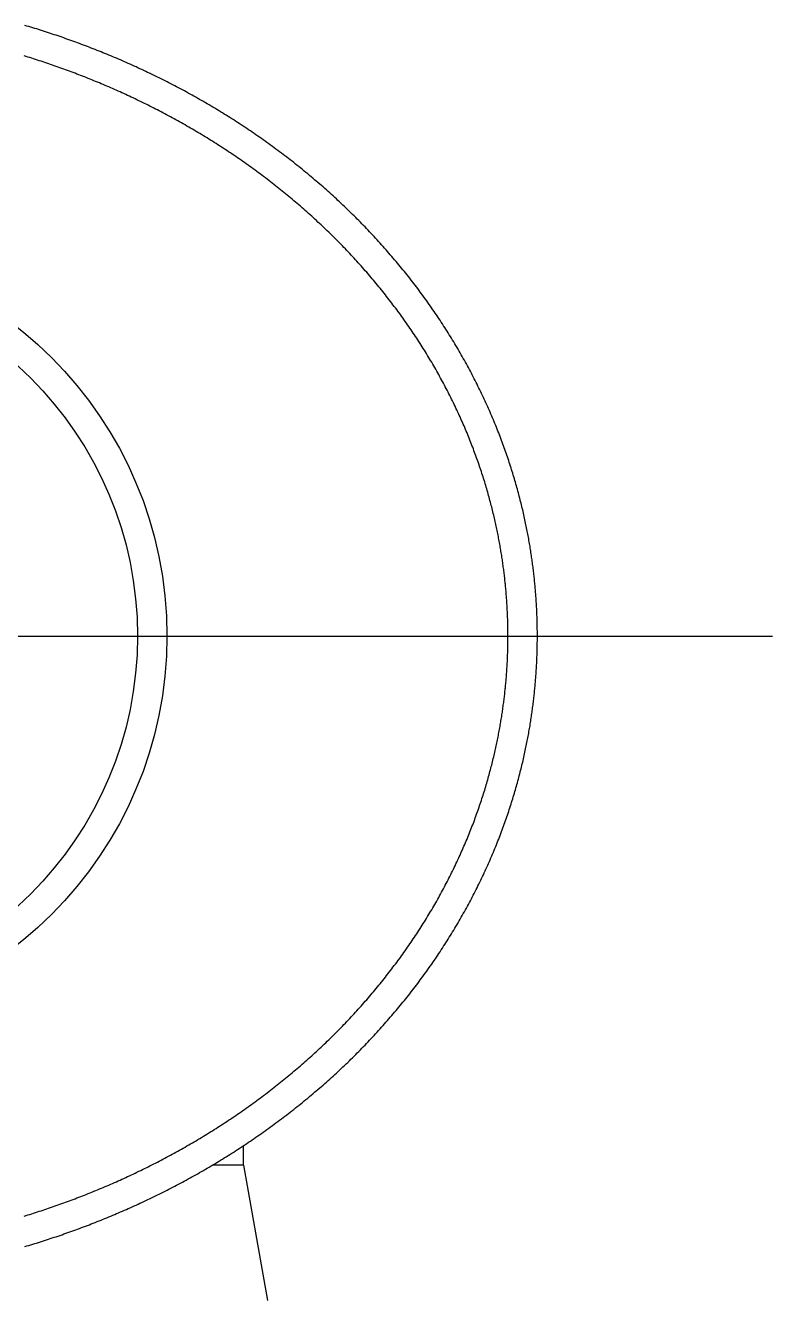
# Model space of a CAD drawing. Extents: x -10.3 to 48.9, y -18.9 to 23.3.
# Drawn here: x 42.57 to 48.92, y 10.07 to 20.89 of the extents above; entities that cross this region are included whole.
import ezdxf

# ---------------------------------------------------------------- set-up
doc = ezdxf.new("R2010")
doc.units = 0
doc.linetypes.add('CENTER', pattern=[50.8, 31.75, -6.35, 6.35, -6.35])
doc.layers.get('0').update_dxf_attribs({"linetype": 'CONTINUOUS'})
doc.layers.add('CENTER', color=1, linetype='CENTER')

msp = doc.modelspace()

# ---------------------------------------------------------------- linework, layer by layer
at = {"color": 7, "linetype": 'CONTINUOUS'}
for q in [(44.419786, 11.364752), (44.157023, 11.2), (44.625632, 10.047263)]:
    msp.add_line((44.419786, 11.2), q, dxfattribs=at)
at = {"color": 7}
for points in [[(46.9198, 15.7, 0), (46.9198, 15.7109, 0), (46.9197, 15.7219, 0), (46.9197, 15.7328, 0), (46.9196, 15.7438, 0), (46.9195, 15.7548, 0), (46.9193, 15.7658, 0), (46.9192, 15.7768, 0), (46.919, 15.7878, 0), (46.9188, 15.7989, 0), (46.9185, 15.8099, 0), (46.9183, 15.821, 0), (46.918, 15.8321, 0), (46.9177, 15.8432, 0), (46.9173, 15.8544, 0), (46.9169, 15.8655, 0), (46.9165, 15.8767, 0), (46.9161, 15.8879, 0), (46.9156, 15.8991, 0), (46.9151, 15.9104, 0), (46.9146, 15.9216, 0), (46.9141, 15.9329, 0), (46.9135, 15.9442, 0), (46.9129, 15.9556, 0), (46.9123, 15.9669, 0), (46.9116, 15.9783, 0), (46.9109, 15.9897, 0), (46.9102, 16.0011, 0), (46.9094, 16.0126, 0), (46.9086, 16.0241, 0), (46.9078, 16.0356, 0), (46.907, 16.0472, 0), (46.9061, 16.0588, 0), (46.9052, 16.0704, 0), (46.9042, 16.082, 0), (46.9032, 16.0937, 0), (46.9022, 16.1054, 0), (46.9012, 16.1171, 0), (46.9001, 16.1289, 0), (46.899, 16.1407, 0), (46.8978, 16.1525, 0), (46.8966, 16.1644, 0), (46.8954, 16.1763, 0), (46.8942, 16.1882, 0), (46.8929, 16.2002, 0), (46.8916, 16.2122, 0), (46.8902, 16.2242, 0), (46.8888, 16.2363, 0), (46.8874, 16.2484, 0), (46.8859, 16.2606, 0), (46.8844, 16.2728, 0), (46.8829, 16.285, 0), (46.8813, 16.2973, 0), (46.8797, 16.3096, 0), (46.8781, 16.322, 0), (46.8764, 16.3344, 0), (46.8747, 16.3469, 0), (46.8729, 16.3593, 0), (46.8711, 16.3719, 0), (46.8693, 16.3845, 0), (46.8674, 16.3971, 0), (46.8654, 16.4098, 0), (46.8635, 16.4225, 0), (46.8615, 16.4353, 0), (46.8594, 16.4481, 0), (46.8573, 16.461, 0), (46.8551, 16.4739, 0), (46.8529, 16.4869, 0), (46.8507, 16.4999, 0), (46.8484, 16.513, 0), (46.8461, 16.5261, 0), (46.8437, 16.5393, 0), (46.8412, 16.5525, 0), (46.8388, 16.5658, 0), (46.8362, 16.5792, 0), (46.8336, 16.5926, 0), (46.831, 16.606, 0), (46.8283, 16.6196, 0), (46.8256, 16.6331, 0), (46.8228, 16.6468, 0), (46.8199, 16.6605, 0), (46.817, 16.6743, 0), (46.814, 16.6881, 0), (46.811, 16.702, 0), (46.8079, 16.716, 0), (46.8048, 16.73, 0), (46.8016, 16.7441, 0), (46.7983, 16.7582, 0), (46.795, 16.7724, 0), (46.7916, 16.7867, 0), (46.7882, 16.8011, 0), (46.7847, 16.8155, 0), (46.7811, 16.8299, 0), (46.7775, 16.8444, 0), (46.7738, 16.859, 0), (46.7701, 16.8736, 0), (46.7663, 16.8883, 0), (46.7624, 16.903, 0), (46.7585, 16.9178, 0), (46.7544, 16.9326, 0), (46.7504, 16.9475, 0), (46.7462, 16.9624, 0), (46.742, 16.9774, 0), (46.7378, 16.9924, 0), (46.7334, 17.0075, 0), (46.729, 17.0226, 0), (46.7246, 17.0378, 0), (46.72, 17.053, 0), (46.7154, 17.0682, 0), (46.7108, 17.0835, 0), (46.706, 17.0988, 0), (46.7012, 17.1142, 0), (46.6964, 17.1296, 0), (46.6914, 17.145, 0), (46.6864, 17.1605, 0), (46.6813, 17.176, 0), (46.6762, 17.1915, 0), (46.671, 17.207, 0), (46.6657, 17.2226, 0), (46.6603, 17.2382, 0), (46.6549, 17.2539, 0), (46.6494, 17.2695, 0), (46.6439, 17.2852, 0), (46.6383, 17.3009, 0), (46.6326, 17.3167, 0), (46.6268, 17.3324, 0), (46.621, 17.3482, 0), (46.6151, 17.364, 0), (46.6091, 17.3798, 0), (46.6031, 17.3956, 0), (46.597, 17.4115, 0), (46.5909, 17.4273, 0), (46.5846, 17.4432, 0), (46.5783, 17.4591, 0), (46.572, 17.475, 0), (46.5655, 17.4909, 0), (46.559, 17.5068, 0), (46.5525, 17.5227, 0), (46.5458, 17.5386, 0), (46.5391, 17.5546, 0), (46.5323, 17.5705, 0), (46.5255, 17.5864, 0), (46.5186, 17.6024, 0), (46.5116, 17.6183, 0), (46.5046, 17.6342, 0), (46.4975, 17.6502, 0), (46.4903, 17.6661, 0), (46.483, 17.682, 0), (46.4757, 17.698, 0), (46.4684, 17.7139, 0), (46.4609, 17.7298, 0), (46.4534, 17.7457, 0), (46.4459, 17.7616, 0), (46.4382, 17.7775, 0), (46.4305, 17.7934, 0), (46.4228, 17.8092, 0), (46.415, 17.8251, 0), (46.4071, 17.8409, 0), (46.3991, 17.8568, 0), (46.3911, 17.8726, 0), (46.3831, 17.8884, 0), (46.3749, 17.9042, 0), (46.3667, 17.92, 0), (46.3585, 17.9358, 0), (46.3501, 17.9515, 0), (46.3418, 17.9673, 0), (46.3333, 17.983, 0), (46.3248, 17.9987, 0), (46.3162, 18.0144, 0), (46.3076, 18.0301, 0), (46.2989, 18.0457, 0), (46.2902, 18.0614, 0), (46.2814, 18.077, 0), (46.2725, 18.0926, 0), (46.2636, 18.1082, 0), (46.2546, 18.1237, 0), (46.2456, 18.1393, 0), (46.2365, 18.1548, 0), (46.2273, 18.1703, 0), (46.2181, 18.1857, 0), (46.2088, 18.2012, 0), (46.1994, 18.2166, 0), (46.19, 18.232, 0), (46.1806, 18.2473, 0), (46.1711, 18.2627, 0), (46.1615, 18.278, 0), (46.1518, 18.2934, 0), (46.1421, 18.3086, 0), (46.1324, 18.3239, 0), (46.1225, 18.3392, 0), (46.1127, 18.3544, 0), (46.1027, 18.3696, 0), (46.0927, 18.3848, 0), (46.0826, 18.4, 0), (46.0725, 18.4151, 0), (46.0623, 18.4302, 0), (46.0521, 18.4453, 0), (46.0418, 18.4604, 0), (46.0314, 18.4754, 0), (46.021, 18.4904, 0), (46.0105, 18.5054, 0), (46, 18.5204, 0), (45.9894, 18.5354, 0), (45.9787, 18.5503, 0), (45.968, 18.5652, 0), (45.9572, 18.5801, 0), (45.9464, 18.5949, 0), (45.9355, 18.6097, 0), (45.9246, 18.6245, 0), (45.9136, 18.6393, 0), (45.9025, 18.6541, 0), (45.8914, 18.6688, 0), (45.8802, 18.6835, 0), (45.869, 18.6981, 0), (45.8577, 18.7128, 0), (45.8464, 18.7274, 0), (45.835, 18.742, 0), (45.8235, 18.7565, 0), (45.812, 18.771, 0), (45.8004, 18.7855, 0), (45.7888, 18.8, 0), (45.7771, 18.8144, 0), (45.7654, 18.8288, 0), (45.7536, 18.8432, 0), (45.7417, 18.8576, 0), (45.7298, 18.8719, 0), (45.7179, 18.8862, 0), (45.7059, 18.9004, 0), (45.6938, 18.9147, 0), (45.6817, 18.9289, 0), (45.6695, 18.943, 0), (45.6573, 18.9572, 0), (45.645, 18.9713, 0), (45.6327, 18.9853, 0), (45.6203, 18.9994, 0), (45.6078, 19.0134, 0), (45.5953, 19.0273, 0), (45.5828, 19.0413, 0), (45.5702, 19.0552, 0), (45.5575, 19.0691, 0), (45.5448, 19.0829, 0), (45.5321, 19.0967, 0), (45.5192, 19.1105, 0), (45.5064, 19.1242, 0), (45.4935, 19.1379, 0), (45.4805, 19.1516, 0), (45.4675, 19.1652, 0), (45.4544, 19.1788, 0), (45.4413, 19.1924, 0), (45.4281, 19.2059, 0), (45.4148, 19.2194, 0), (45.4016, 19.2328, 0), (45.3882, 19.2462, 0), (45.3749, 19.2596, 0), (45.3614, 19.2729, 0), (45.3479, 19.2862, 0), (45.3344, 19.2995, 0), (45.3208, 19.3127, 0), (45.3072, 19.3259, 0), (45.2936, 19.339, 0), (45.2798, 19.3521, 0), (45.2661, 19.3652, 0), (45.2523, 19.3782, 0), (45.2384, 19.3912, 0), (45.2245, 19.4041, 0), (45.2106, 19.417, 0), (45.1966, 19.4299, 0), (45.1825, 19.4427, 0), (45.1685, 19.4555, 0), (45.1543, 19.4682, 0), (45.1402, 19.4809, 0), (45.126, 19.4935, 0), (45.1117, 19.5062, 0), (45.0974, 19.5187, 0), (45.0831, 19.5312, 0), (45.0687, 19.5437, 0), (45.0543, 19.5562, 0), (45.0398, 19.5686, 0), (45.0253, 19.5809, 0), (45.0108, 19.5932, 0), (44.9962, 19.6055, 0), (44.9816, 19.6177, 0), (44.9669, 19.6299, 0), (44.9523, 19.642, 0), (44.9375, 19.6541, 0), (44.9228, 19.6662, 0), (44.9079, 19.6782, 0), (44.8931, 19.6901, 0), (44.8782, 19.702, 0), (44.8633, 19.7139, 0), (44.8484, 19.7257, 0), (44.8334, 19.7375, 0), (44.8184, 19.7492, 0), (44.8033, 19.7609, 0), (44.7882, 19.7725, 0), (44.7731, 19.7841, 0), (44.7579, 19.7957, 0), (44.7427, 19.8071, 0), (44.7275, 19.8186, 0), (44.7122, 19.83, 0), (44.697, 19.8413, 0), (44.6816, 19.8526, 0), (44.6663, 19.8639, 0), (44.6509, 19.8751, 0), (44.6355, 19.8863, 0), (44.6201, 19.8974, 0), (44.6046, 19.9084, 0), (44.5891, 19.9194, 0), (44.5735, 19.9304, 0), (44.558, 19.9413, 0), (44.5424, 19.9522, 0), (44.5268, 19.963, 0), (44.5111, 19.9738, 0), (44.4955, 19.9845, 0), (44.4798, 19.9951, 0), (44.4641, 20.0057, 0), (44.4483, 20.0163, 0), (44.4325, 20.0268, 0), (44.4167, 20.0373, 0), (44.4009, 20.0477, 0), (44.3851, 20.058, 0), (44.3692, 20.0683, 0), (44.3533, 20.0786, 0), (44.3374, 20.0888, 0), (44.3215, 20.0989, 0), (44.3055, 20.109, 0), (44.2896, 20.119, 0), (44.2736, 20.129, 0), (44.2576, 20.139, 0), (44.2416, 20.1488, 0), (44.2256, 20.1587, 0), (44.2095, 20.1684, 0), (44.1934, 20.1782, 0), (44.1773, 20.1878, 0), (44.1612, 20.1975, 0), (44.1451, 20.207, 0), (44.129, 20.2165, 0), (44.1128, 20.226, 0), (44.0966, 20.2354, 0), (44.0805, 20.2448, 0), (44.0643, 20.2541, 0), (44.048, 20.2633, 0), (44.0318, 20.2725, 0), (44.0156, 20.2817, 0), (43.9993, 20.2908, 0), (43.9831, 20.2999, 0), (43.9668, 20.3089, 0), (43.9505, 20.3178, 0), (43.9342, 20.3267, 0), (43.9178, 20.3355, 0), (43.9015, 20.3443, 0), (43.8852, 20.3531, 0), (43.8688, 20.3618, 0), (43.8525, 20.3704, 0), (43.8361, 20.379, 0), (43.8197, 20.3875, 0), (43.8033, 20.396, 0), (43.7869, 20.4045, 0), (43.7705, 20.4128, 0), (43.7541, 20.4212, 0), (43.7376, 20.4295, 0), (43.7212, 20.4377, 0), (43.7047, 20.4459, 0), (43.6883, 20.454, 0), (43.6718, 20.4621, 0), (43.6554, 20.4701, 0), (43.6389, 20.4781, 0), (43.6224, 20.486, 0), (43.6059, 20.4939, 0), (43.5894, 20.5017, 0), (43.5729, 20.5095, 0), (43.5564, 20.5172, 0), (43.5399, 20.5249, 0), (43.5234, 20.5325, 0), (43.5069, 20.5401, 0), (43.4904, 20.5476, 0), (43.4738, 20.5551, 0), (43.4573, 20.5625, 0), (43.4408, 20.5699, 0), (43.4242, 20.5772, 0), (43.4077, 20.5844, 0), (43.3912, 20.5917, 0), (43.3746, 20.5988, 0), (43.3581, 20.606, 0), (43.3416, 20.613, 0), (43.325, 20.62, 0), (43.3085, 20.627, 0), (43.2919, 20.6339, 0), (43.2754, 20.6408, 0), (43.2589, 20.6476, 0), (43.2423, 20.6544, 0), (43.2258, 20.6611, 0), (43.2092, 20.6678, 0), (43.1927, 20.6744, 0), (43.1761, 20.681, 0), (43.1596, 20.6875, 0), (43.143, 20.694, 0), (43.1265, 20.7005, 0), (43.1099, 20.7069, 0), (43.0934, 20.7132, 0), (43.0768, 20.7195, 0), (43.0602, 20.7258, 0), (43.0437, 20.732, 0), (43.0271, 20.7382, 0), (43.0105, 20.7443, 0), (42.994, 20.7504, 0), (42.9774, 20.7564, 0), (42.9608, 20.7624, 0), (42.9442, 20.7683, 0), (42.9277, 20.7742, 0), (42.9111, 20.7801, 0), (42.8945, 20.7859, 0), (42.8779, 20.7916, 0), (42.8613, 20.7973, 0), (42.8447, 20.803, 0), (42.8281, 20.8086, 0), (42.8116, 20.8142, 0), (42.795, 20.8198, 0), (42.7784, 20.8253, 0), (42.7618, 20.8307, 0), (42.7452, 20.8361, 0), (42.7286, 20.8415, 0), (42.712, 20.8468, 0), (42.6954, 20.8521, 0), (42.6788, 20.8573, 0), (42.6622, 20.8625, 0), (42.6456, 20.8676, 0), (42.629, 20.8727, 0), (42.6124, 20.8778, 0), (42.5958, 20.8828, 0), (42.5792, 20.8878, 0), (42.5625, 20.8927, 0)], [(46.6698, 15.7, 0), (46.6698, 15.7103, 0), (46.6697, 15.7207, 0), (46.6697, 15.7311, 0), (46.6696, 15.7414, 0), (46.6695, 15.7518, 0), (46.6694, 15.7622, 0), (46.6692, 15.7727, 0), (46.669, 15.7831, 0), (46.6688, 15.7936, 0), (46.6686, 15.804, 0), (46.6684, 15.8145, 0), (46.6681, 15.825, 0), (46.6678, 15.8355, 0), (46.6674, 15.8461, 0), (46.6671, 15.8566, 0), (46.6667, 15.8672, 0), (46.6663, 15.8778, 0), (46.6659, 15.8884, 0), (46.6654, 15.8991, 0), (46.6649, 15.9097, 0), (46.6644, 15.9204, 0), (46.6638, 15.9311, 0), (46.6633, 15.9418, 0), (46.6627, 15.9526, 0), (46.662, 15.9634, 0), (46.6614, 15.9742, 0), (46.6607, 15.985, 0), (46.66, 15.9958, 0), (46.6592, 16.0067, 0), (46.6584, 16.0176, 0), (46.6576, 16.0285, 0), (46.6568, 16.0395, 0), (46.6559, 16.0505, 0), (46.655, 16.0615, 0), (46.6541, 16.0725, 0), (46.6532, 16.0836, 0), (46.6522, 16.0947, 0), (46.6511, 16.1059, 0), (46.6501, 16.117, 0), (46.649, 16.1282, 0), (46.6479, 16.1395, 0), (46.6467, 16.1507, 0), (46.6456, 16.162, 0), (46.6443, 16.1733, 0), (46.6431, 16.1847, 0), (46.6418, 16.1961, 0), (46.6405, 16.2076, 0), (46.6391, 16.219, 0), (46.6378, 16.2305, 0), (46.6363, 16.2421, 0), (46.6349, 16.2537, 0), (46.6334, 16.2653, 0), (46.6319, 16.277, 0), (46.6303, 16.2887, 0), (46.6287, 16.3004, 0), (46.6271, 16.3122, 0), (46.6254, 16.324, 0), (46.6237, 16.3359, 0), (46.622, 16.3478, 0), (46.6202, 16.3598, 0), (46.6183, 16.3718, 0), (46.6165, 16.3838, 0), (46.6146, 16.3959, 0), (46.6126, 16.4081, 0), (46.6106, 16.4202, 0), (46.6086, 16.4325, 0), (46.6065, 16.4448, 0), (46.6044, 16.4571, 0), (46.6022, 16.4695, 0), (46.6, 16.4819, 0), (46.5977, 16.4944, 0), (46.5954, 16.5069, 0), (46.5931, 16.5195, 0), (46.5907, 16.5322, 0), (46.5882, 16.5449, 0), (46.5857, 16.5576, 0), (46.5832, 16.5704, 0), (46.5806, 16.5833, 0), (46.5779, 16.5962, 0), (46.5752, 16.6092, 0), (46.5725, 16.6222, 0), (46.5697, 16.6353, 0), (46.5668, 16.6485, 0), (46.5639, 16.6617, 0), (46.5609, 16.675, 0), (46.5579, 16.6884, 0), (46.5548, 16.7018, 0), (46.5516, 16.7153, 0), (46.5484, 16.7288, 0), (46.5452, 16.7424, 0), (46.5419, 16.756, 0), (46.5385, 16.7697, 0), (46.5351, 16.7835, 0), (46.5316, 16.7973, 0), (46.528, 16.8111, 0), (46.5244, 16.825, 0), (46.5207, 16.839, 0), (46.517, 16.853, 0), (46.5132, 16.867, 0), (46.5093, 16.8811, 0), (46.5054, 16.8953, 0), (46.5014, 16.9095, 0), (46.4974, 16.9237, 0), (46.4933, 16.938, 0), (46.4891, 16.9524, 0), (46.4849, 16.9667, 0), (46.4806, 16.9811, 0), (46.4762, 16.9956, 0), (46.4718, 17.0101, 0), (46.4673, 17.0246, 0), (46.4627, 17.0392, 0), (46.4581, 17.0538, 0), (46.4534, 17.0684, 0), (46.4487, 17.0831, 0), (46.4439, 17.0978, 0), (46.439, 17.1125, 0), (46.434, 17.1273, 0), (46.429, 17.142, 0), (46.424, 17.1568, 0), (46.4188, 17.1717, 0), (46.4136, 17.1865, 0), (46.4083, 17.2014, 0), (46.403, 17.2163, 0), (46.3976, 17.2313, 0), (46.3922, 17.2462, 0), (46.3866, 17.2612, 0), (46.381, 17.2762, 0), (46.3754, 17.2912, 0), (46.3697, 17.3062, 0), (46.3639, 17.3212, 0), (46.358, 17.3363, 0), (46.3521, 17.3514, 0), (46.3461, 17.3664, 0), (46.3401, 17.3815, 0), (46.334, 17.3966, 0), (46.3278, 17.4117, 0), (46.3216, 17.4268, 0), (46.3153, 17.442, 0), (46.3089, 17.4571, 0), (46.3025, 17.4722, 0), (46.296, 17.4874, 0), (46.2894, 17.5025, 0), (46.2828, 17.5177, 0), (46.2761, 17.5328, 0), (46.2693, 17.5479, 0), (46.2625, 17.5631, 0), (46.2556, 17.5782, 0), (46.2487, 17.5933, 0), (46.2417, 17.6085, 0), (46.2346, 17.6236, 0), (46.2275, 17.6387, 0), (46.2203, 17.6538, 0), (46.213, 17.6689, 0), (46.2057, 17.684, 0), (46.1984, 17.6991, 0), (46.1909, 17.7142, 0), (46.1834, 17.7292, 0), (46.1759, 17.7443, 0), (46.1683, 17.7593, 0), (46.1606, 17.7744, 0), (46.1528, 17.7894, 0), (46.145, 17.8044, 0), (46.1372, 17.8194, 0), (46.1293, 17.8344, 0), (46.1213, 17.8494, 0), (46.1133, 17.8644, 0), (46.1052, 17.8793, 0), (46.097, 17.8942, 0), (46.0888, 17.9091, 0), (46.0806, 17.924, 0), (46.0722, 17.9389, 0), (46.0638, 17.9538, 0), (46.0554, 17.9686, 0), (46.0469, 17.9835, 0), (46.0384, 17.9983, 0), (46.0297, 18.0131, 0), (46.0211, 18.0278, 0), (46.0124, 18.0426, 0), (46.0036, 18.0573, 0), (45.9947, 18.072, 0), (45.9858, 18.0867, 0), (45.9769, 18.1013, 0), (45.9679, 18.116, 0), (45.9588, 18.1306, 0), (45.9497, 18.1452, 0), (45.9405, 18.1598, 0), (45.9313, 18.1744, 0), (45.9219, 18.1889, 0), (45.9126, 18.2035, 0), (45.9032, 18.218, 0), (45.8937, 18.2325, 0), (45.8841, 18.2469, 0), (45.8746, 18.2614, 0), (45.8649, 18.2758, 0), (45.8552, 18.2902, 0), (45.8454, 18.3046, 0), (45.8356, 18.319, 0), (45.8257, 18.3333, 0), (45.8158, 18.3477, 0), (45.8058, 18.362, 0), (45.7957, 18.3762, 0), (45.7856, 18.3905, 0), (45.7755, 18.4047, 0), (45.7653, 18.419, 0), (45.755, 18.4331, 0), (45.7446, 18.4473, 0), (45.7343, 18.4615, 0), (45.7238, 18.4756, 0), (45.7133, 18.4897, 0), (45.7028, 18.5037, 0), (45.6921, 18.5178, 0), (45.6815, 18.5318, 0), (45.6708, 18.5458, 0), (45.66, 18.5598, 0), (45.6492, 18.5737, 0), (45.6383, 18.5877, 0), (45.6273, 18.6015, 0), (45.6163, 18.6154, 0), (45.6053, 18.6293, 0), (45.5942, 18.6431, 0), (45.583, 18.6569, 0), (45.5718, 18.6706, 0), (45.5606, 18.6844, 0), (45.5493, 18.6981, 0), (45.5379, 18.7117, 0), (45.5265, 18.7254, 0), (45.515, 18.739, 0), (45.5035, 18.7526, 0), (45.4919, 18.7662, 0), (45.4802, 18.7797, 0), (45.4685, 18.7932, 0), (45.4568, 18.8067, 0), (45.445, 18.8202, 0), (45.4332, 18.8336, 0), (45.4213, 18.847, 0), (45.4093, 18.8603, 0), (45.3973, 18.8736, 0), (45.3853, 18.8869, 0), (45.3732, 18.9002, 0), (45.361, 18.9134, 0), (45.3488, 18.9266, 0), (45.3365, 18.9398, 0), (45.3242, 18.953, 0), (45.3119, 18.9661, 0), (45.2995, 18.9791, 0), (45.287, 18.9922, 0), (45.2745, 19.0052, 0), (45.2619, 19.0182, 0), (45.2493, 19.0311, 0), (45.2367, 19.044, 0), (45.2239, 19.0569, 0), (45.2112, 19.0697, 0), (45.1984, 19.0825, 0), (45.1855, 19.0953, 0), (45.1726, 19.108, 0), (45.1597, 19.1207, 0), (45.1467, 19.1334, 0), (45.1336, 19.146, 0), (45.1205, 19.1586, 0), (45.1074, 19.1711, 0), (45.0942, 19.1836, 0), (45.081, 19.1961, 0), (45.0677, 19.2085, 0), (45.0544, 19.2209, 0), (45.041, 19.2333, 0), (45.0276, 19.2456, 0), (45.0142, 19.2579, 0), (45.0007, 19.2701, 0), (44.9871, 19.2823, 0), (44.9736, 19.2945, 0), (44.9599, 19.3066, 0), (44.9463, 19.3187, 0), (44.9326, 19.3308, 0), (44.9188, 19.3428, 0), (44.9051, 19.3547, 0), (44.8912, 19.3667, 0), (44.8774, 19.3786, 0), (44.8635, 19.3904, 0), (44.8495, 19.4022, 0), (44.8355, 19.414, 0), (44.8215, 19.4257, 0), (44.8075, 19.4374, 0), (44.7934, 19.449, 0), (44.7792, 19.4606, 0), (44.7651, 19.4722, 0), (44.7509, 19.4837, 0), (44.7366, 19.4952, 0), (44.7223, 19.5066, 0), (44.708, 19.518, 0), (44.6937, 19.5293, 0), (44.6793, 19.5406, 0), (44.6649, 19.5519, 0), (44.6504, 19.5631, 0), (44.6359, 19.5743, 0), (44.6214, 19.5854, 0), (44.6069, 19.5965, 0), (44.5923, 19.6075, 0), (44.5777, 19.6185, 0), (44.563, 19.6294, 0), (44.5483, 19.6403, 0), (44.5336, 19.6512, 0), (44.5189, 19.662, 0), (44.5041, 19.6728, 0), (44.4893, 19.6835, 0), (44.4744, 19.6942, 0), (44.4596, 19.7048, 0), (44.4447, 19.7154, 0), (44.4298, 19.7259, 0), (44.4148, 19.7364, 0), (44.3998, 19.7468, 0), (44.3848, 19.7572, 0), (44.3698, 19.7675, 0), (44.3547, 19.7778, 0), (44.3397, 19.7881, 0), (44.3245, 19.7983, 0), (44.3094, 19.8084, 0), (44.2942, 19.8185, 0), (44.279, 19.8286, 0), (44.2638, 19.8386, 0), (44.2486, 19.8486, 0), (44.2334, 19.8585, 0), (44.2181, 19.8683, 0), (44.2028, 19.8781, 0), (44.1875, 19.8879, 0), (44.1721, 19.8976, 0), (44.1568, 19.9072, 0), (44.1414, 19.9168, 0), (44.126, 19.9264, 0), (44.1106, 19.9359, 0), (44.0952, 19.9453, 0), (44.0797, 19.9547, 0), (44.0643, 19.9641, 0), (44.0488, 19.9734, 0), (44.0333, 19.9827, 0), (44.0178, 19.9919, 0), (44.0023, 20.001, 0), (43.9867, 20.0101, 0), (43.9711, 20.0192, 0), (43.9556, 20.0282, 0), (43.94, 20.0372, 0), (43.9244, 20.0461, 0), (43.9087, 20.0549, 0), (43.8931, 20.0638, 0), (43.8775, 20.0725, 0), (43.8618, 20.0812, 0), (43.8461, 20.0899, 0), (43.8304, 20.0985, 0), (43.8147, 20.1071, 0), (43.799, 20.1156, 0), (43.7833, 20.1241, 0), (43.7675, 20.1325, 0), (43.7518, 20.1409, 0), (43.736, 20.1492, 0), (43.7203, 20.1574, 0), (43.7045, 20.1657, 0), (43.6887, 20.1738, 0), (43.6729, 20.182, 0), (43.6571, 20.19, 0), (43.6412, 20.1981, 0), (43.6254, 20.2061, 0), (43.6096, 20.214, 0), (43.5937, 20.2219, 0), (43.5779, 20.2297, 0), (43.562, 20.2375, 0), (43.5461, 20.2452, 0), (43.5303, 20.2529, 0), (43.5144, 20.2605, 0), (43.4985, 20.2681, 0), (43.4826, 20.2757, 0), (43.4667, 20.2832, 0), (43.4508, 20.2906, 0), (43.4349, 20.298, 0), (43.419, 20.3054, 0), (43.403, 20.3127, 0), (43.3871, 20.3199, 0), (43.3712, 20.3271, 0), (43.3552, 20.3343, 0), (43.3393, 20.3414, 0), (43.3234, 20.3484, 0), (43.3074, 20.3554, 0), (43.2915, 20.3624, 0), (43.2755, 20.3693, 0), (43.2596, 20.3762, 0), (43.2436, 20.383, 0), (43.2277, 20.3898, 0), (43.2117, 20.3965, 0), (43.1958, 20.4032, 0), (43.1798, 20.4098, 0), (43.1638, 20.4164, 0), (43.1479, 20.4229, 0), (43.1319, 20.4294, 0), (43.116, 20.4358, 0), (43.1, 20.4422, 0), (43.084, 20.4486, 0), (43.0681, 20.4549, 0), (43.0521, 20.4612, 0), (43.0361, 20.4674, 0), (43.0202, 20.4735, 0), (43.0042, 20.4797, 0), (42.9882, 20.4858, 0), (42.9722, 20.4918, 0), (42.9562, 20.4978, 0), (42.9402, 20.5037, 0), (42.9242, 20.5097, 0), (42.9083, 20.5155, 0), (42.8923, 20.5213, 0), (42.8763, 20.5271, 0), (42.8603, 20.5328, 0), (42.8443, 20.5385, 0), (42.8283, 20.5442, 0), (42.8122, 20.5498, 0), (42.7962, 20.5553, 0), (42.7802, 20.5609, 0), (42.7642, 20.5663, 0), (42.7482, 20.5718, 0), (42.7322, 20.5772, 0), (42.7162, 20.5825, 0), (42.7001, 20.5878, 0), (42.6841, 20.5931, 0), (42.6681, 20.5983, 0), (42.6521, 20.6035, 0), (42.636, 20.6086, 0), (42.62, 20.6137, 0), (42.604, 20.6187, 0), (42.5879, 20.6237, 0), (42.5719, 20.6287, 0), (42.5559, 20.6336, 0)], [(42.5558, 10.7664, 0), (42.5718, 10.7713, 0), (42.5879, 10.7763, 0), (42.6039, 10.7813, 0), (42.6199, 10.7864, 0), (42.636, 10.7915, 0), (42.652, 10.7966, 0), (42.668, 10.8018, 0), (42.684, 10.807, 0), (42.7001, 10.8123, 0), (42.7161, 10.8176, 0), (42.7321, 10.8229, 0), (42.7481, 10.8283, 0), (42.7641, 10.8337, 0), (42.7802, 10.8392, 0), (42.7962, 10.8447, 0), (42.8122, 10.8503, 0), (42.8282, 10.8559, 0), (42.8442, 10.8615, 0), (42.8602, 10.8672, 0), (42.8763, 10.8729, 0), (42.8923, 10.8787, 0), (42.9083, 10.8845, 0), (42.9243, 10.8904, 0), (42.9403, 10.8963, 0), (42.9563, 10.9023, 0), (42.9723, 10.9083, 0), (42.9883, 10.9143, 0), (43.0044, 10.9204, 0), (43.0204, 10.9265, 0), (43.0364, 10.9327, 0), (43.0524, 10.9389, 0), (43.0684, 10.9452, 0), (43.0844, 10.9515, 0), (43.1004, 10.9579, 0), (43.1164, 10.9643, 0), (43.1324, 10.9707, 0), (43.1483, 10.9772, 0), (43.1643, 10.9838, 0), (43.1803, 10.9904, 0), (43.1963, 10.997, 0), (43.2123, 11.0037, 0), (43.2282, 11.0104, 0), (43.2442, 11.0172, 0), (43.2602, 11.024, 0), (43.2761, 11.0309, 0), (43.2921, 11.0378, 0), (43.308, 11.0448, 0), (43.324, 11.0518, 0), (43.3399, 11.0588, 0), (43.3558, 11.0659, 0), (43.3717, 11.0731, 0), (43.3877, 11.0803, 0), (43.4036, 11.0875, 0), (43.4195, 11.0948, 0), (43.4354, 11.1021, 0), (43.4513, 11.1095, 0), (43.4672, 11.117, 0), (43.483, 11.1244, 0), (43.4989, 11.132, 0), (43.5148, 11.1395, 0), (43.5306, 11.1472, 0), (43.5465, 11.1548, 0), (43.5623, 11.1626, 0), (43.5782, 11.1703, 0), (43.594, 11.1782, 0), (43.6098, 11.186, 0), (43.6256, 11.1939, 0), (43.6414, 11.2019, 0), (43.6572, 11.2099, 0), (43.673, 11.218, 0), (43.6888, 11.2261, 0), (43.7045, 11.2342, 0), (43.7203, 11.2425, 0), (43.736, 11.2507, 0), (43.7518, 11.259, 0), (43.7675, 11.2674, 0), (43.7832, 11.2758, 0), (43.7989, 11.2842, 0), (43.8146, 11.2928, 0), (43.8303, 11.3013, 0), (43.846, 11.3099, 0), (43.8616, 11.3186, 0), (43.8773, 11.3273, 0), (43.8929, 11.336, 0), (43.9085, 11.3449, 0), (43.9241, 11.3537, 0), (43.9397, 11.3626, 0), (43.9553, 11.3716, 0), (43.9709, 11.3806, 0), (43.9865, 11.3897, 0), (44.002, 11.3988, 0), (44.0175, 11.4079, 0), (44.0331, 11.4172, 0), (44.0486, 11.4264, 0), (44.0641, 11.4357, 0), (44.0796, 11.4451, 0), (44.095, 11.4545, 0), (44.1105, 11.464, 0), (44.1259, 11.4735, 0), (44.1413, 11.4831, 0), (44.1567, 11.4927, 0), (44.1721, 11.5024, 0), (44.1874, 11.5121, 0), (44.2027, 11.5219, 0), (44.218, 11.5317, 0), (44.2333, 11.5416, 0), (44.2486, 11.5515, 0), (44.2638, 11.5614, 0), (44.279, 11.5715, 0), (44.2942, 11.5815, 0), (44.3093, 11.5916, 0), (44.3245, 11.6018, 0), (44.3396, 11.612, 0), (44.3547, 11.6222, 0), (44.3697, 11.6325, 0), (44.3848, 11.6429, 0), (44.3998, 11.6533, 0), (44.4147, 11.6637, 0), (44.4297, 11.6742, 0), (44.4446, 11.6847, 0), (44.4595, 11.6953, 0), (44.4744, 11.706, 0), (44.4892, 11.7166, 0), (44.504, 11.7273, 0), (44.5188, 11.7381, 0), (44.5335, 11.7489, 0), (44.5483, 11.7598, 0), (44.5629, 11.7707, 0), (44.5776, 11.7816, 0), (44.5922, 11.7926, 0), (44.6068, 11.8036, 0), (44.6214, 11.8147, 0), (44.6359, 11.8258, 0), (44.6504, 11.837, 0), (44.6648, 11.8482, 0), (44.6793, 11.8594, 0), (44.6936, 11.8707, 0), (44.708, 11.8821, 0), (44.7223, 11.8935, 0), (44.7366, 11.9049, 0), (44.7508, 11.9163, 0), (44.7651, 11.9279, 0), (44.7792, 11.9394, 0), (44.7934, 11.951, 0), (44.8075, 11.9626, 0), (44.8215, 11.9743, 0), (44.8356, 11.986, 0), (44.8495, 11.9978, 0), (44.8635, 12.0096, 0), (44.8774, 12.0214, 0), (44.8913, 12.0333, 0), (44.9051, 12.0452, 0), (44.9189, 12.0572, 0), (44.9326, 12.0692, 0), (44.9463, 12.0812, 0), (44.96, 12.0933, 0), (44.9736, 12.1055, 0), (44.9872, 12.1176, 0), (45.0007, 12.1298, 0), (45.0142, 12.1421, 0), (45.0277, 12.1543, 0), (45.0411, 12.1667, 0), (45.0544, 12.179, 0), (45.0677, 12.1914, 0), (45.081, 12.2039, 0), (45.0942, 12.2163, 0), (45.1074, 12.2288, 0), (45.1206, 12.2414, 0), (45.1336, 12.254, 0), (45.1467, 12.2666, 0), (45.1597, 12.2793, 0), (45.1726, 12.292, 0), (45.1855, 12.3047, 0), (45.1984, 12.3175, 0), (45.2112, 12.3303, 0), (45.2239, 12.3431, 0), (45.2366, 12.356, 0), (45.2493, 12.3689, 0), (45.2619, 12.3818, 0), (45.2744, 12.3948, 0), (45.2869, 12.4078, 0), (45.2994, 12.4208, 0), (45.3118, 12.4339, 0), (45.3242, 12.447, 0), (45.3365, 12.4602, 0), (45.3487, 12.4733, 0), (45.3609, 12.4865, 0), (45.3731, 12.4998, 0), (45.3852, 12.513, 0), (45.3972, 12.5263, 0), (45.4092, 12.5397, 0), (45.4212, 12.553, 0), (45.4331, 12.5664, 0), (45.4449, 12.5798, 0), (45.4567, 12.5933, 0), (45.4685, 12.6068, 0), (45.4802, 12.6203, 0), (45.4918, 12.6338, 0), (45.5034, 12.6474, 0), (45.5149, 12.661, 0), (45.5264, 12.6746, 0), (45.5378, 12.6883, 0), (45.5492, 12.702, 0), (45.5605, 12.7157, 0), (45.5718, 12.7294, 0), (45.583, 12.7432, 0), (45.5942, 12.757, 0), (45.6053, 12.7708, 0), (45.6163, 12.7846, 0), (45.6273, 12.7985, 0), (45.6383, 12.8124, 0), (45.6492, 12.8263, 0), (45.66, 12.8403, 0), (45.6708, 12.8542, 0), (45.6815, 12.8682, 0), (45.6922, 12.8823, 0), (45.7028, 12.8963, 0), (45.7134, 12.9104, 0), (45.7239, 12.9245, 0), (45.7343, 12.9386, 0), (45.7447, 12.9527, 0), (45.755, 12.9669, 0), (45.7653, 12.9811, 0), (45.7755, 12.9953, 0), (45.7857, 13.0096, 0), (45.7958, 13.0238, 0), (45.8059, 13.0381, 0), (45.8159, 13.0524, 0), (45.8258, 13.0667, 0), (45.8357, 13.0811, 0), (45.8455, 13.0954, 0), (45.8553, 13.1098, 0), (45.865, 13.1242, 0), (45.8746, 13.1387, 0), (45.8842, 13.1531, 0), (45.8937, 13.1676, 0), (45.9032, 13.1821, 0), (45.9126, 13.1966, 0), (45.922, 13.2111, 0), (45.9313, 13.2256, 0), (45.9405, 13.2402, 0), (45.9497, 13.2548, 0), (45.9588, 13.2694, 0), (45.9679, 13.284, 0), (45.9769, 13.2987, 0), (45.9859, 13.3134, 0), (45.9948, 13.328, 0), (46.0036, 13.3428, 0), (46.0124, 13.3575, 0), (46.0211, 13.3722, 0), (46.0298, 13.387, 0), (46.0384, 13.4018, 0), (46.0469, 13.4166, 0), (46.0554, 13.4314, 0), (46.0639, 13.4462, 0), (46.0722, 13.4611, 0), (46.0806, 13.4759, 0), (46.0888, 13.4908, 0), (46.097, 13.5057, 0), (46.1052, 13.5206, 0), (46.1133, 13.5356, 0), (46.1213, 13.5505, 0), (46.1293, 13.5655, 0), (46.1372, 13.5805, 0), (46.145, 13.5955, 0), (46.1528, 13.6105, 0), (46.1605, 13.6255, 0), (46.1682, 13.6405, 0), (46.1758, 13.6556, 0), (46.1834, 13.6706, 0), (46.1909, 13.6857, 0), (46.1983, 13.7008, 0), (46.2057, 13.7159, 0), (46.213, 13.731, 0), (46.2203, 13.7461, 0), (46.2275, 13.7612, 0), (46.2346, 13.7764, 0), (46.2417, 13.7915, 0), (46.2487, 13.8066, 0), (46.2556, 13.8218, 0), (46.2625, 13.8369, 0), (46.2693, 13.8521, 0), (46.276, 13.8672, 0), (46.2827, 13.8824, 0), (46.2894, 13.8975, 0), (46.2959, 13.9126, 0), (46.3024, 13.9278, 0), (46.3089, 13.9429, 0), (46.3152, 13.958, 0), (46.3215, 13.9732, 0), (46.3278, 13.9883, 0), (46.334, 14.0034, 0), (46.3401, 14.0185, 0), (46.3461, 14.0336, 0), (46.3521, 14.0486, 0), (46.358, 14.0637, 0), (46.3639, 14.0788, 0), (46.3697, 14.0938, 0), (46.3754, 14.1088, 0), (46.3811, 14.1238, 0), (46.3867, 14.1388, 0), (46.3922, 14.1538, 0), (46.3977, 14.1687, 0), (46.4031, 14.1836, 0), (46.4084, 14.1985, 0), (46.4137, 14.2134, 0), (46.4189, 14.2283, 0), (46.424, 14.2431, 0), (46.4291, 14.2579, 0), (46.4341, 14.2727, 0), (46.439, 14.2875, 0), (46.4439, 14.3022, 0), (46.4487, 14.3169, 0), (46.4534, 14.3316, 0), (46.4581, 14.3462, 0), (46.4627, 14.3608, 0), (46.4673, 14.3754, 0), (46.4718, 14.3899, 0), (46.4762, 14.4044, 0), (46.4806, 14.4189, 0), (46.4849, 14.4333, 0), (46.4891, 14.4477, 0), (46.4933, 14.462, 0), (46.4974, 14.4763, 0), (46.5014, 14.4905, 0), (46.5054, 14.5047, 0), (46.5093, 14.5189, 0), (46.5132, 14.533, 0), (46.517, 14.5471, 0), (46.5207, 14.5611, 0), (46.5244, 14.575, 0), (46.528, 14.589, 0), (46.5316, 14.6028, 0), (46.5351, 14.6166, 0), (46.5385, 14.6304, 0), (46.5419, 14.6441, 0), (46.5452, 14.6577, 0), (46.5485, 14.6713, 0), (46.5517, 14.6848, 0), (46.5548, 14.6983, 0), (46.5579, 14.7117, 0), (46.5609, 14.725, 0), (46.5639, 14.7383, 0), (46.5668, 14.7515, 0), (46.5697, 14.7646, 0), (46.5725, 14.7777, 0), (46.5752, 14.7908, 0), (46.5779, 14.8037, 0), (46.5806, 14.8167, 0), (46.5832, 14.8295, 0), (46.5857, 14.8423, 0), (46.5882, 14.8551, 0), (46.5907, 14.8678, 0), (46.5931, 14.8804, 0), (46.5954, 14.893, 0), (46.5977, 14.9056, 0), (46.6, 14.9181, 0), (46.6022, 14.9305, 0), (46.6044, 14.9429, 0), (46.6065, 14.9552, 0), (46.6086, 14.9675, 0), (46.6106, 14.9797, 0), (46.6126, 14.9919, 0), (46.6146, 15.0041, 0), (46.6165, 15.0162, 0), (46.6183, 15.0282, 0), (46.6202, 15.0402, 0), (46.622, 15.0522, 0), (46.6237, 15.0641, 0), (46.6254, 15.076, 0), (46.6271, 15.0878, 0), (46.6287, 15.0996, 0), (46.6304, 15.1113, 0), (46.6319, 15.1231, 0), (46.6335, 15.1347, 0), (46.6349, 15.1463, 0), (46.6364, 15.1579, 0), (46.6378, 15.1695, 0), (46.6392, 15.181, 0), (46.6406, 15.1925, 0), (46.6419, 15.2039, 0), (46.6432, 15.2153, 0), (46.6444, 15.2267, 0), (46.6457, 15.238, 0), (46.6468, 15.2493, 0), (46.648, 15.2606, 0), (46.6491, 15.2718, 0), (46.6502, 15.283, 0), (46.6513, 15.2942, 0), (46.6523, 15.3053, 0), (46.6533, 15.3164, 0), (46.6542, 15.3275, 0), (46.6552, 15.3385, 0), (46.656, 15.3496, 0), (46.6569, 15.3605, 0), (46.6577, 15.3715, 0), (46.6585, 15.3824, 0), (46.6593, 15.3933, 0), (46.6601, 15.4042, 0), (46.6608, 15.4151, 0), (46.6615, 15.4259, 0), (46.6621, 15.4367, 0), (46.6627, 15.4474, 0), (46.6633, 15.4582, 0), (46.6639, 15.4689, 0), (46.6645, 15.4796, 0), (46.665, 15.4903, 0), (46.6654, 15.501, 0), (46.6659, 15.5116, 0), (46.6663, 15.5222, 0), (46.6667, 15.5328, 0), (46.6671, 15.5434, 0), (46.6675, 15.5539, 0), (46.6678, 15.5645, 0), (46.6681, 15.575, 0), (46.6684, 15.5855, 0), (46.6686, 15.596, 0), (46.6688, 15.6064, 0), (46.669, 15.6169, 0), (46.6692, 15.6273, 0), (46.6694, 15.6378, 0), (46.6695, 15.6482, 0), (46.6696, 15.6586, 0), (46.6697, 15.6689, 0), (46.6697, 15.6793, 0), (46.6698, 15.6897, 0), (46.6698, 15.7, 0)], [(42.5625, 10.5074, 0), (42.5791, 10.5123, 0), (42.5957, 10.5173, 0), (42.6123, 10.5223, 0), (42.6289, 10.5273, 0), (42.6455, 10.5324, 0), (42.6621, 10.5376, 0), (42.6787, 10.5428, 0), (42.6953, 10.548, 0), (42.7119, 10.5533, 0), (42.7285, 10.5586, 0), (42.7451, 10.564, 0), (42.7617, 10.5694, 0), (42.7783, 10.5748, 0), (42.7949, 10.5803, 0), (42.8115, 10.5859, 0), (42.8281, 10.5914, 0), (42.8447, 10.5971, 0), (42.8613, 10.6027, 0), (42.8778, 10.6084, 0), (42.8944, 10.6142, 0), (42.911, 10.62, 0), (42.9276, 10.6258, 0), (42.9442, 10.6317, 0), (42.9608, 10.6377, 0), (42.9774, 10.6437, 0), (42.994, 10.6497, 0), (43.0106, 10.6558, 0), (43.0272, 10.6619, 0), (43.0438, 10.6681, 0), (43.0604, 10.6743, 0), (43.077, 10.6805, 0), (43.0935, 10.6869, 0), (43.1101, 10.6932, 0), (43.1267, 10.6996, 0), (43.1433, 10.7061, 0), (43.1599, 10.7126, 0), (43.1765, 10.7191, 0), (43.1931, 10.7257, 0), (43.2096, 10.7323, 0), (43.2262, 10.739, 0), (43.2428, 10.7458, 0), (43.2594, 10.7525, 0), (43.2759, 10.7594, 0), (43.2925, 10.7663, 0), (43.309, 10.7732, 0), (43.3256, 10.7802, 0), (43.3422, 10.7872, 0), (43.3587, 10.7943, 0), (43.3753, 10.8014, 0), (43.3918, 10.8085, 0), (43.4083, 10.8158, 0), (43.4249, 10.823, 0), (43.4414, 10.8303, 0), (43.4579, 10.8377, 0), (43.4744, 10.8451, 0), (43.4909, 10.8526, 0), (43.5074, 10.8601, 0), (43.5239, 10.8677, 0), (43.5404, 10.8753, 0), (43.5569, 10.8829, 0), (43.5734, 10.8906, 0), (43.5899, 10.8984, 0), (43.6064, 10.9062, 0), (43.6228, 10.9141, 0), (43.6393, 10.922, 0), (43.6557, 10.93, 0), (43.6722, 10.938, 0), (43.6886, 10.946, 0), (43.705, 10.9541, 0), (43.7214, 10.9623, 0), (43.7378, 10.9705, 0), (43.7542, 10.9788, 0), (43.7706, 10.9871, 0), (43.787, 10.9955, 0), (43.8034, 11.0039, 0), (43.8198, 11.0124, 0), (43.8361, 11.0209, 0), (43.8525, 11.0295, 0), (43.8688, 11.0381, 0), (43.8851, 11.0468, 0), (43.9014, 11.0555, 0), (43.9177, 11.0643, 0), (43.934, 11.0731, 0), (43.9503, 11.082, 0), (43.9666, 11.091, 0), (43.9829, 11.0999, 0), (43.9991, 11.109, 0), (44.0154, 11.1181, 0), (44.0316, 11.1272, 0), (44.0478, 11.1364, 0), (44.064, 11.1457, 0), (44.0802, 11.155, 0), (44.0964, 11.1644, 0), (44.1126, 11.1738, 0), (44.1287, 11.1833, 0), (44.1449, 11.1928, 0), (44.161, 11.2024, 0), (44.1771, 11.212, 0), (44.1932, 11.2217, 0), (44.2093, 11.2314, 0), (44.2254, 11.2412, 0), (44.2414, 11.2511, 0), (44.2575, 11.261, 0), (44.2735, 11.2709, 0), (44.2895, 11.2809, 0), (44.3055, 11.291, 0), (44.3214, 11.3011, 0), (44.3374, 11.3112, 0), (44.3533, 11.3214, 0), (44.3692, 11.3317, 0), (44.385, 11.342, 0), (44.4009, 11.3524, 0), (44.4167, 11.3628, 0), (44.4325, 11.3733, 0), (44.4482, 11.3838, 0), (44.464, 11.3943, 0), (44.4797, 11.405, 0), (44.4954, 11.4156, 0), (44.5111, 11.4263, 0), (44.5267, 11.4371, 0), (44.5423, 11.4479, 0), (44.5579, 11.4588, 0), (44.5735, 11.4697, 0), (44.589, 11.4807, 0), (44.6045, 11.4917, 0), (44.62, 11.5027, 0), (44.6354, 11.5138, 0), (44.6508, 11.525, 0), (44.6662, 11.5362, 0), (44.6816, 11.5475, 0), (44.6969, 11.5588, 0), (44.7122, 11.5701, 0), (44.7274, 11.5815, 0), (44.7427, 11.5929, 0), (44.7579, 11.6044, 0), (44.773, 11.616, 0), (44.7882, 11.6276, 0), (44.8033, 11.6392, 0), (44.8183, 11.6509, 0), (44.8333, 11.6626, 0), (44.8483, 11.6744, 0), (44.8633, 11.6862, 0), (44.8782, 11.698, 0), (44.8931, 11.7099, 0), (44.9079, 11.7219, 0), (44.9228, 11.7339, 0), (44.9375, 11.7459, 0), (44.9523, 11.758, 0), (44.967, 11.7701, 0), (44.9816, 11.7823, 0), (44.9962, 11.7945, 0), (45.0108, 11.8068, 0), (45.0254, 11.8191, 0), (45.0399, 11.8314, 0), (45.0543, 11.8438, 0), (45.0687, 11.8563, 0), (45.0831, 11.8687, 0), (45.0975, 11.8813, 0), (45.1118, 11.8938, 0), (45.126, 11.9064, 0), (45.1402, 11.9191, 0), (45.1544, 11.9318, 0), (45.1685, 11.9445, 0), (45.1826, 11.9573, 0), (45.1966, 11.9701, 0), (45.2106, 11.9829, 0), (45.2246, 11.9958, 0), (45.2385, 12.0088, 0), (45.2523, 12.0218, 0), (45.2661, 12.0348, 0), (45.2799, 12.0478, 0), (45.2936, 12.0609, 0), (45.3073, 12.0741, 0), (45.3209, 12.0873, 0), (45.3344, 12.1005, 0), (45.348, 12.1138, 0), (45.3614, 12.1271, 0), (45.3749, 12.1404, 0), (45.3882, 12.1538, 0), (45.4015, 12.1672, 0), (45.4148, 12.1806, 0), (45.428, 12.1941, 0), (45.4412, 12.2076, 0), (45.4543, 12.2212, 0), (45.4674, 12.2348, 0), (45.4804, 12.2484, 0), (45.4934, 12.2621, 0), (45.5063, 12.2758, 0), (45.5192, 12.2895, 0), (45.532, 12.3033, 0), (45.5447, 12.3171, 0), (45.5574, 12.3309, 0), (45.5701, 12.3448, 0), (45.5827, 12.3587, 0), (45.5953, 12.3726, 0), (45.6078, 12.3866, 0), (45.6202, 12.4006, 0), (45.6326, 12.4147, 0), (45.6449, 12.4287, 0), (45.6572, 12.4428, 0), (45.6695, 12.457, 0), (45.6816, 12.4711, 0), (45.6938, 12.4853, 0), (45.7058, 12.4996, 0), (45.7178, 12.5138, 0), (45.7298, 12.5281, 0), (45.7417, 12.5424, 0), (45.7536, 12.5568, 0), (45.7654, 12.5712, 0), (45.7771, 12.5856, 0), (45.7888, 12.6, 0), (45.8004, 12.6145, 0), (45.812, 12.629, 0), (45.8235, 12.6435, 0), (45.835, 12.6581, 0), (45.8464, 12.6727, 0), (45.8577, 12.6873, 0), (45.869, 12.7019, 0), (45.8803, 12.7166, 0), (45.8914, 12.7313, 0), (45.9026, 12.746, 0), (45.9136, 12.7607, 0), (45.9246, 12.7755, 0), (45.9356, 12.7903, 0), (45.9465, 12.8051, 0), (45.9573, 12.82, 0), (45.9681, 12.8349, 0), (45.9788, 12.8498, 0), (45.9895, 12.8647, 0), (46.0001, 12.8796, 0), (46.0106, 12.8946, 0), (46.0211, 12.9096, 0), (46.0315, 12.9246, 0), (46.0419, 12.9397, 0), (46.0522, 12.9548, 0), (46.0624, 12.9698, 0), (46.0726, 12.985, 0), (46.0827, 13.0001, 0), (46.0928, 13.0153, 0), (46.1028, 13.0304, 0), (46.1127, 13.0456, 0), (46.1226, 13.0609, 0), (46.1324, 13.0761, 0), (46.1422, 13.0914, 0), (46.1519, 13.1067, 0), (46.1615, 13.122, 0), (46.1711, 13.1373, 0), (46.1806, 13.1527, 0), (46.1901, 13.1681, 0), (46.1995, 13.1835, 0), (46.2088, 13.1989, 0), (46.2181, 13.2143, 0), (46.2273, 13.2298, 0), (46.2365, 13.2453, 0), (46.2456, 13.2608, 0), (46.2546, 13.2763, 0), (46.2636, 13.2919, 0), (46.2725, 13.3074, 0), (46.2814, 13.323, 0), (46.2902, 13.3386, 0), (46.2989, 13.3542, 0), (46.3076, 13.3699, 0), (46.3162, 13.3856, 0), (46.3248, 13.4012, 0), (46.3333, 13.4169, 0), (46.3417, 13.4326, 0), (46.3501, 13.4484, 0), (46.3584, 13.4641, 0), (46.3667, 13.4799, 0), (46.3749, 13.4957, 0), (46.383, 13.5114, 0), (46.3911, 13.5273, 0), (46.3991, 13.5431, 0), (46.407, 13.5589, 0), (46.4149, 13.5748, 0), (46.4227, 13.5906, 0), (46.4305, 13.6065, 0), (46.4382, 13.6224, 0), (46.4458, 13.6383, 0), (46.4534, 13.6542, 0), (46.4609, 13.6702, 0), (46.4683, 13.6861, 0), (46.4757, 13.702, 0), (46.483, 13.7179, 0), (46.4903, 13.7339, 0), (46.4974, 13.7498, 0), (46.5045, 13.7658, 0), (46.5116, 13.7817, 0), (46.5186, 13.7977, 0), (46.5255, 13.8136, 0), (46.5323, 13.8295, 0), (46.5391, 13.8455, 0), (46.5458, 13.8614, 0), (46.5524, 13.8773, 0), (46.559, 13.8932, 0), (46.5655, 13.9091, 0), (46.572, 13.925, 0), (46.5783, 13.9409, 0), (46.5846, 13.9568, 0), (46.5909, 13.9727, 0), (46.597, 13.9885, 0), (46.6031, 14.0044, 0), (46.6092, 14.0202, 0), (46.6151, 14.036, 0), (46.621, 14.0518, 0), (46.6269, 14.0676, 0), (46.6326, 14.0833, 0), (46.6383, 14.099, 0), (46.6439, 14.1148, 0), (46.6495, 14.1304, 0), (46.655, 14.1461, 0), (46.6604, 14.1618, 0), (46.6657, 14.1774, 0), (46.671, 14.193, 0), (46.6762, 14.2085, 0), (46.6814, 14.224, 0), (46.6864, 14.2395, 0), (46.6914, 14.255, 0), (46.6964, 14.2704, 0), (46.7012, 14.2858, 0), (46.706, 14.3012, 0), (46.7108, 14.3165, 0), (46.7154, 14.3318, 0), (46.72, 14.347, 0), (46.7246, 14.3622, 0), (46.729, 14.3774, 0), (46.7334, 14.3925, 0), (46.7378, 14.4076, 0), (46.742, 14.4226, 0), (46.7462, 14.4376, 0), (46.7504, 14.4526, 0), (46.7544, 14.4674, 0), (46.7585, 14.4823, 0), (46.7624, 14.4971, 0), (46.7663, 14.5118, 0), (46.7701, 14.5265, 0), (46.7739, 14.5411, 0), (46.7775, 14.5557, 0), (46.7812, 14.5702, 0), (46.7847, 14.5846, 0), (46.7882, 14.599, 0), (46.7917, 14.6134, 0), (46.795, 14.6276, 0), (46.7984, 14.6418, 0), (46.8016, 14.656, 0), (46.8048, 14.67, 0), (46.8079, 14.684, 0), (46.811, 14.698, 0), (46.814, 14.7119, 0), (46.817, 14.7257, 0), (46.8199, 14.7395, 0), (46.8228, 14.7532, 0), (46.8256, 14.7668, 0), (46.8283, 14.7804, 0), (46.831, 14.7939, 0), (46.8336, 14.8074, 0), (46.8362, 14.8208, 0), (46.8388, 14.8341, 0), (46.8412, 14.8474, 0), (46.8437, 14.8607, 0), (46.8461, 14.8739, 0), (46.8484, 14.887, 0), (46.8507, 14.9001, 0), (46.8529, 14.9131, 0), (46.8551, 14.9261, 0), (46.8573, 14.939, 0), (46.8594, 14.9519, 0), (46.8614, 14.9647, 0), (46.8635, 14.9775, 0), (46.8654, 14.9902, 0), (46.8674, 15.0029, 0), (46.8693, 15.0155, 0), (46.8711, 15.0281, 0), (46.8729, 15.0407, 0), (46.8747, 15.0532, 0), (46.8764, 15.0656, 0), (46.8781, 15.078, 0), (46.8798, 15.0904, 0), (46.8814, 15.1027, 0), (46.883, 15.115, 0), (46.8845, 15.1272, 0), (46.886, 15.1394, 0), (46.8875, 15.1516, 0), (46.8889, 15.1637, 0), (46.8903, 15.1758, 0), (46.8917, 15.1879, 0), (46.893, 15.1999, 0), (46.8943, 15.2118, 0), (46.8955, 15.2238, 0), (46.8968, 15.2357, 0), (46.8979, 15.2476, 0), (46.8991, 15.2594, 0), (46.9002, 15.2712, 0), (46.9013, 15.2829, 0), (46.9023, 15.2947, 0), (46.9033, 15.3064, 0), (46.9043, 15.318, 0), (46.9053, 15.3297, 0), (46.9062, 15.3413, 0), (46.9071, 15.3529, 0), (46.9079, 15.3644, 0), (46.9087, 15.3759, 0), (46.9095, 15.3874, 0), (46.9103, 15.3989, 0), (46.911, 15.4103, 0), (46.9117, 15.4217, 0), (46.9123, 15.4331, 0), (46.913, 15.4445, 0), (46.9136, 15.4558, 0), (46.9141, 15.4671, 0), (46.9147, 15.4784, 0), (46.9152, 15.4897, 0), (46.9157, 15.5009, 0), (46.9161, 15.5121, 0), (46.9166, 15.5233, 0), (46.917, 15.5345, 0), (46.9173, 15.5456, 0), (46.9177, 15.5568, 0), (46.918, 15.5679, 0), (46.9183, 15.579, 0), (46.9186, 15.5901, 0), (46.9188, 15.6011, 0), (46.919, 15.6122, 0), (46.9192, 15.6232, 0), (46.9193, 15.6342, 0), (46.9195, 15.6452, 0), (46.9196, 15.6562, 0), (46.9197, 15.6672, 0), (46.9197, 15.6781, 0), (46.9198, 15.6891, 0), (46.9198, 15.7, 0)]]:
    msp.add_polyline3d(points, dxfattribs=at)
at = {"color": 7, "linetype": 'CONTINUOUS'}
for radius in [3.35, 3.1]:
    msp.add_circle((40.419786, 15.7), radius, dxfattribs=at)
at = {"layer": 'CENTER', "color": 1, "linetype": 'CENTER'}
msp.add_line((31.919789, 15.699988), (48.919786, 15.699971), dxfattribs=at)

doc.saveas('drawing.dxf')
